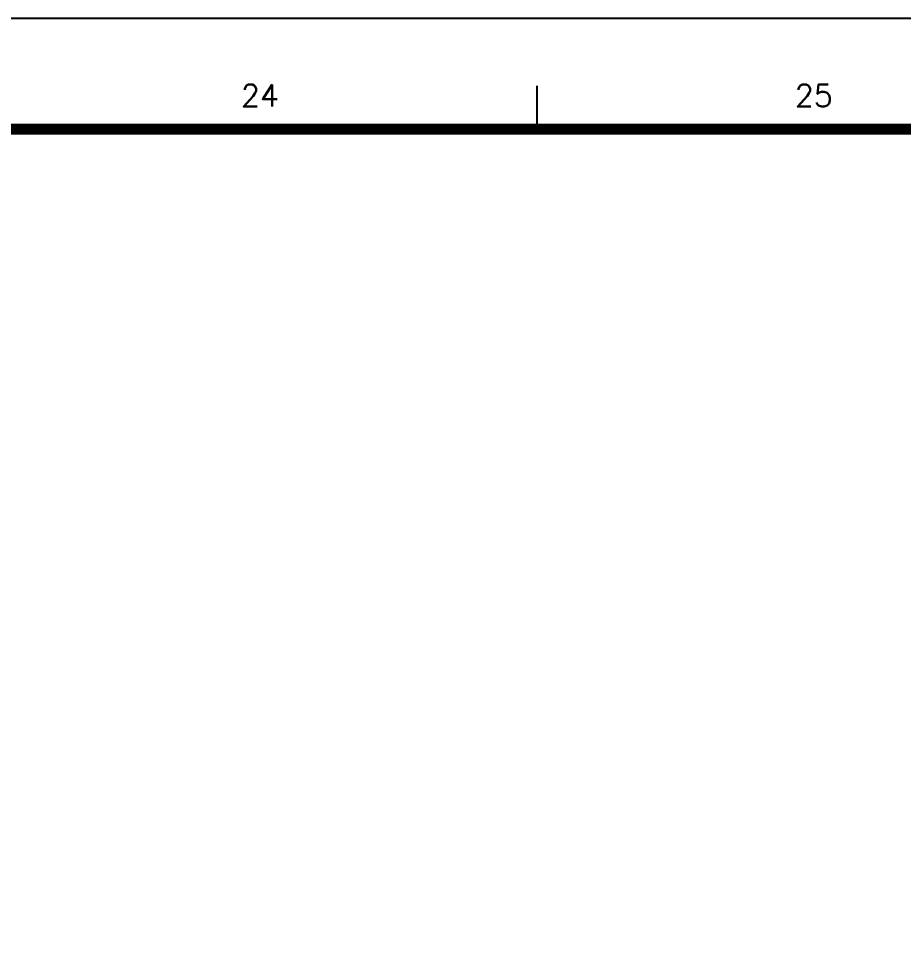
# Model space of a CAD drawing. Header units: inches. Extents: x -33398975359 to 508000, y -22013500442 to 738838.
# Drawn here: x 395120 to 403110, y 274104 to 282438 of the extents above; entities that cross this region are included whole.
import ezdxf
from ezdxf.enums import TextEntityAlignment as Align

# ---------------------------------------------------------------- set-up
doc = ezdxf.new("R2010")
doc.units = ezdxf.units.IN
doc.header["$LTSCALE"] = 1000
doc.header["$MEASUREMENT"] = 0
doc.layers.add('TK', color=7, linetype='Continuous', true_color=0xffffff)
doc.layers.add('ZG-图框层', color=4, linetype='Continuous', true_color=0x00ffff)
doc.styles.add('ISOCP', font='txt.shx', dxfattribs={"height": 0.2, "bigfont": 'gbcbig.shx'})

msp = doc.modelspace()

# ---------------------------------------------------------------- linework, layer by layer
at = {"layer": 'TK'}
msp.add_line((399800, 281829.8), (399800, 281438.4), dxfattribs=at)
at = {"layer": 'ZG-图框层'}
msp.add_lwpolyline([(277300, 282438.4), (277300, 198338.4), (411100, 198338.4), (411100, 282438.4)], close=True, dxfattribs=at)
at = {"layer": 'ZG-图框层', "const_width": 100}
msp.add_lwpolyline([(279800, 199384.1), (279800, 281438.4), (410100, 281438.4), (410100, 199384.1)], close=True, dxfattribs=at)

# ---------------------------------------------------------------- texts
at = {"layer": 'TK', "style": 'ISOCP'}
for s, p in [('24', (397300, 281742.3)), ('25', (402300, 281742.3))]:
    msp.add_text(s, height=200, dxfattribs=at).set_placement(p, align=Align.MIDDLE_CENTER)

doc.saveas('drawing.dxf')
